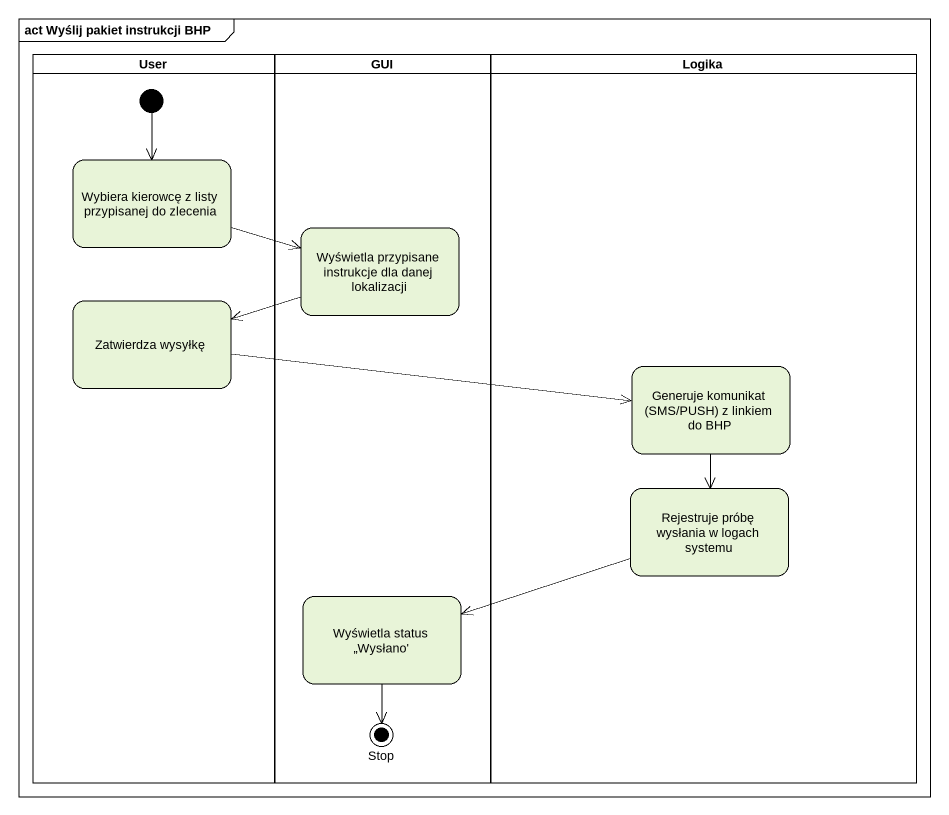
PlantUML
@startuml
mainframe act Wyślij pakiet instrukcji BHP
hide empty description
state User <<partition>> {
  state "Wybiera kierowcę z listy przypisanej do zlecenia" as Wybiera_kierowcę_z_listy
  state "Zatwierdza wysyłkę" as Zatwierdza_wysyłkę
  [*] --> Wybiera_kierowcę_z_listy
}
state GUI <<partition>> {
  state "Wyświetla przypisane instrukcje dla danej lokalizacji" as Wyświetla_przypisane
  state "Wyświetla status „Wysłano'" as Wyświetla_status_Wysłano
  state "Stop" as Stop_ <<end>>
}
state Logika <<partition>> {
  state "Generuje komunikat (SMS/PUSH) z linkiem do BHP" as Generuje_komunikat_SMS_PUSH
  state "Rejestruje próbę wysłania w logach systemu" as Rejestruje_próbę_wysłania_w
}
Wybiera_kierowcę_z_listy -right-> Wyświetla_przypisane
Wyświetla_przypisane -left-> Zatwierdza_wysyłkę
Zatwierdza_wysyłkę -right-> Generuje_komunikat_SMS_PUSH
Generuje_komunikat_SMS_PUSH --> Rejestruje_próbę_wysłania_w
Rejestruje_próbę_wysłania_w -left-> Wyświetla_status_Wysłano
Wyświetla_status_Wysłano --> Stop_
@enduml
